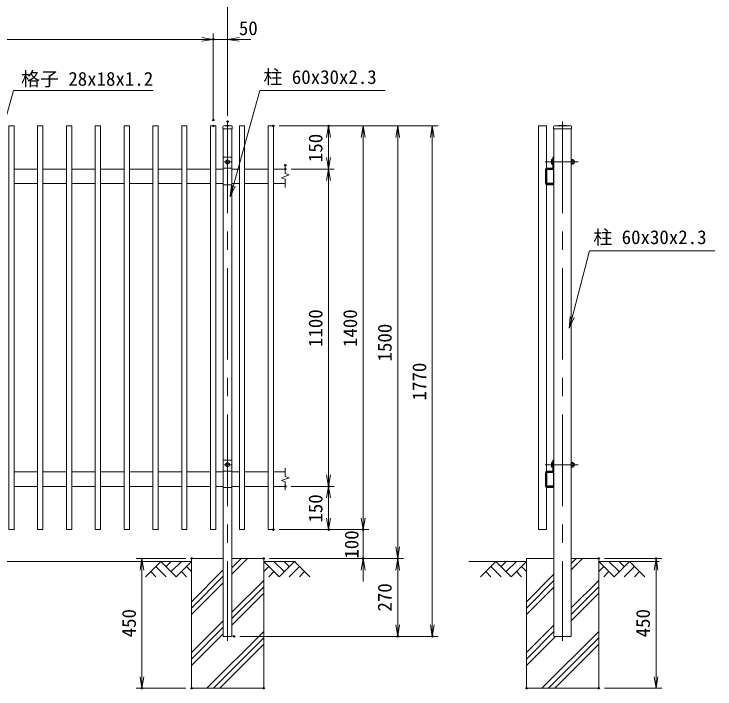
# Model space of a CAD drawing. Units: millimetres at full size. Extents: x -4200 to 4200, y -2970 to 2970.
# Drawn here: x -2024 to 408, y -584 to 1757 of the extents above; entities that cross this region are included whole.
import ezdxf
from ezdxf.enums import TextEntityAlignment as Align

# ---------------------------------------------------------------- set-up
doc = ezdxf.new("R2010")
doc.units = ezdxf.units.MM
doc.header["$LTSCALE"] = 10
doc.header["$PDMODE"] = 32
doc.header["$PDSIZE"] = 5
doc.linetypes.add('USER1', pattern=[50.8, 31.75, -6.35, 6.35, -6.35])
for name, color, linetype, lineweight in [('0-0_D-STR1', 1, 'Continuous', 18), ('0-1_D-BMK', 2, 'USER1', 13), ('0-2_D-BGD', 7, 'Continuous', 18), ('0-3_D-STR4', 7, 'Continuous', 18), ('0-4_D-DCR-HCH', 7, 'Continuous', 13), ('0-5_D-STR3', 3, 'Continuous', 13), ('0-6_D-STR-DIM', 7, 'Continuous', 13), ('0-7_0', 7, 'Continuous', 18), ('0-A_D-STR-TXT', 7, 'Continuous', 13)]:
    doc.layers.add(name, color=color, linetype=linetype, lineweight=lineweight)
doc.layers.add('0-8_Defpoints', color=253, linetype='Continuous')
doc.styles.add('ＭＳ ゴシック', font='')
doc.styles.get('ＭＳ ゴシック').set_extended_font_data('MS Gothic')

# ---------------------------------------------------------------- blocks, each defined once
blk = doc.blocks.new('_Open')
at = {"layer": '0-7_0'}
blk.add_line((-10, 1.667), (0, 0), dxfattribs=at)
blk.add_lwpolyline([(-10, -1.667), (0, 0), (-10, 0)], dxfattribs=at)

msp = doc.modelspace()

# ---------------------------------------------------------------- linework, layer by layer
at = {"layer": '0-0_D-STR1'}
for p, q in [((-2041.93, 1368.92), (-2023.93, 1368.92)), ((-2023.93, 1368.92), (-2023.93, -31.08)), ((-1941.93, 1368.92), (-1923.93, 1368.92)), ((-1923.93, 1368.92), (-1923.93, -31.08)), ((-1841.93, 1368.92), (-1823.93, 1368.92)), ((-1823.93, 1368.92), (-1823.93, -31.08)), ((-1741.93, 1368.92), (-1723.93, 1368.92)), ((-1723.93, 1368.92), (-1723.93, -31.08)), ((-1641.93, 1368.92), (-1623.93, 1368.92)), ((-1623.93, 1368.92), (-1623.93, -31.08)), ((-1541.93, 1368.92), (-1523.93, 1368.92)), ((-1523.93, 1368.92), (-1523.93, -31.08)), ((-1441.93, 1368.92), (-1423.93, 1368.92)), ((-1423.93, 1368.92), (-1423.93, -31.08)), ((-1341.93, 1368.92), (-1323.93, 1368.92)), ((-1323.93, 1368.92), (-1323.93, -31.08)), ((-1299.18, 1365.92), (-1299.18, 1358.92)), ((-1282.93, 1371.92), (-1296.18, 1368.92)), ((-1296.18, 1368.92), (-1269.68, 1368.92)), ((-1282.93, 1371.92), (-1269.68, 1368.92)), ((-1266.68, 1365.92), (-1266.68, 1358.92)), ((-1241.93, 1368.92), (-1223.93, 1368.92)), ((-1223.93, 1368.92), (-1223.93, -31.08)), ((-1141.93, 1368.92), (-1123.93, 1368.92)), ((-1123.93, 1368.92), (-1123.93, -31.08)), ((-204.91, 1368.92), (-204.91, -31.08)), ((-204.91, 1368.92), (-176.91, 1368.92)), ((-176.91, 1368.92), (-204.91, 1368.92)), ((-176.91, 1368.92), (-176.91, 1221.84)), ((-152.16, 1365.92), (-152.16, 1358.92)), ((-120.91, 1371.92), (-149.16, 1368.92)), ((-149.16, 1368.92), (-92.66, 1368.92)), ((-120.91, 1371.92), (-92.66, 1368.92)), ((-89.66, 1365.92), (-89.66, 1358.92)), ((-1299.18, 1358.92), (-1266.68, 1358.92)), ((-1297.93, 1358.92), (-1297.93, 1257.92)), ((-1267.93, 1257.92), (-1267.93, 1358.92)), ((-152.16, 1358.92), (-89.66, 1358.92)), ((-150.91, 1358.92), (-150.91, -401.08)), ((-90.91, -401.08), (-90.91, 1358.92)), ((-2023.93, 1218.92), (-1941.93, 1218.92)), ((-1923.93, 1218.92), (-1841.93, 1218.92)), ((-1823.93, 1218.92), (-1741.93, 1218.92)), ((-1723.93, 1218.92), (-1641.93, 1218.92)), ((-1623.93, 1218.92), (-1541.93, 1218.92)), ((-1523.93, 1218.92), (-1441.93, 1218.92)), ((-1423.93, 1218.92), (-1341.93, 1218.92)), ((-1323.93, 1218.92), (-1297.93, 1218.92)), ((-1267.93, 1218.92), (-1241.93, 1218.92)), ((-1223.93, 1218.92), (-1141.93, 1218.92)), ((-1123.93, 1218.92), (-1082.93, 1218.92)), ((-176.91, 1216.82), (-176.91, 1171.01)), ((-175.31, 1216.82), (-175.31, 1171.02)), ((-153.36, 1218.92), (-174.81, 1218.92)), ((-153.36, 1217.32), (-174.81, 1217.32)), ((-152.51, 1171.02), (-152.51, 1216.47)), ((-150.91, 1171.02), (-150.91, 1216.47)), ((-2023.93, 1168.92), (-1941.93, 1168.92)), ((-1923.93, 1168.92), (-1841.93, 1168.92)), ((-1823.93, 1168.92), (-1741.93, 1168.92)), ((-1723.93, 1168.92), (-1641.93, 1168.92)), ((-1623.93, 1168.92), (-1541.93, 1168.92)), ((-1523.93, 1168.92), (-1441.93, 1168.92)), ((-1423.93, 1168.92), (-1341.93, 1168.92)), ((-1323.93, 1168.92), (-1297.93, 1168.92)), ((-1267.93, 1168.92), (-1241.93, 1168.92)), ((-1223.93, 1168.92), (-1141.93, 1168.92)), ((-1123.93, 1168.92), (-1082.93, 1168.92)), ((-174.81, 1170.52), (-153.01, 1170.52)), ((-174.81, 1168.92), (-153.01, 1168.92)), ((-1297.93, 1164.72), (-1297.93, 207.92)), ((-1267.93, 207.92), (-1267.93, 1164.72)), ((-176.91, 1164.99), (-176.91, 171.84)), ((-2023.93, 168.92), (-1941.93, 168.92)), ((-1923.93, 168.92), (-1841.93, 168.92)), ((-1823.93, 168.92), (-1741.93, 168.92)), ((-1723.93, 168.92), (-1641.93, 168.92)), ((-1623.93, 168.92), (-1541.93, 168.92)), ((-1523.93, 168.92), (-1441.93, 168.92)), ((-1423.93, 168.92), (-1341.93, 168.92)), ((-1323.93, 168.92), (-1297.93, 168.92)), ((-1267.93, 168.92), (-1241.93, 168.92)), ((-1223.93, 168.92), (-1141.93, 168.92)), ((-1123.93, 168.92), (-1082.93, 168.92)), ((-176.91, 166.82), (-176.91, 119.52)), ((-175.31, 166.82), (-175.31, 121.02)), ((-153.36, 168.92), (-174.81, 168.92)), ((-153.36, 167.32), (-174.81, 167.32)), ((-152.51, 121.02), (-152.51, 166.47)), ((-150.91, 121.02), (-150.91, 166.47)), ((-2023.93, 118.92), (-1941.93, 118.92)), ((-1923.93, 118.92), (-1841.93, 118.92)), ((-1823.93, 118.92), (-1741.93, 118.92)), ((-1723.93, 118.92), (-1641.93, 118.92)), ((-1623.93, 118.92), (-1541.93, 118.92)), ((-1523.93, 118.92), (-1441.93, 118.92)), ((-1423.93, 118.92), (-1341.93, 118.92)), ((-1323.93, 118.92), (-1297.93, 118.92)), ((-1297.93, 114.72), (-1297.93, -401.08)), ((-1267.93, 118.92), (-1241.93, 118.92)), ((-1267.93, 114.72), (-1267.93, -401.08)), ((-1223.93, 118.92), (-1141.93, 118.92)), ((-1123.93, 118.92), (-1082.93, 118.92)), ((-176.91, 114.99), (-176.91, -31.08)), ((-174.81, 120.52), (-153.01, 120.52)), ((-174.81, 118.92), (-153.01, 118.92)), ((-204.91, -31.08), (-176.91, -31.08)), ((-1297.93, -401.08), (-1267.93, -401.08)), ((-150.91, -401.08), (-90.91, -401.08))]:
    msp.add_line(p, q, dxfattribs=at)
for points in [[(-2041.93, 1368.92), (-2041.93, -31.08), (-2023.93, -31.08)], [(-1941.93, 1368.92), (-1941.93, -31.08), (-1923.93, -31.08)], [(-1841.93, 1368.92), (-1841.93, -31.08), (-1823.93, -31.08)], [(-1741.93, 1368.92), (-1741.93, -31.08), (-1723.93, -31.08)], [(-1641.93, 1368.92), (-1641.93, -31.08), (-1623.93, -31.08)], [(-1541.93, 1368.92), (-1541.93, -31.08), (-1523.93, -31.08)], [(-1441.93, 1368.92), (-1441.93, -31.08), (-1423.93, -31.08)], [(-1341.93, 1368.92), (-1341.93, -31.08), (-1323.93, -31.08)], [(-1241.93, 1368.92), (-1241.93, -31.08), (-1223.93, -31.08)], [(-1141.93, 1368.92), (-1141.93, -31.08), (-1123.93, -31.08)]]:
    msp.add_lwpolyline(points, dxfattribs=at)
for centre, radius, start, end in [((-1296.18, 1365.92), 3, 90, 180), ((-1269.68, 1365.92), 3, 0, 90), ((-149.16, 1365.92), 3, 90, 180), ((-92.66, 1365.92), 3, 0, 90), ((-174.81, 1216.82), 2.1, 90, 180.00049), ((-174.81, 1216.82), 0.5, 90, 179.99992), ((-153.36, 1216.47), 2.45, 0, 90.00001), ((-153.36, 1216.47), 0.85, 0, 90.00002), ((-174.81, 1171.02), 2.1, 180.00029, 270), ((-174.81, 1171.02), 0.5, 179.99992, 270), ((-153.01, 1171.02), 0.5, 270, 0.00043), ((-153.01, 1171.02), 2.1, 270, 0.0003), ((-174.81, 166.82), 2.1, 90, 180.00049), ((-174.81, 166.82), 0.5, 90, 179.99992), ((-153.36, 166.47), 2.45, 0, 90.00001), ((-153.36, 166.47), 0.85, 0, 90.00002), ((-174.81, 121.02), 2.1, 180.00029, 270), ((-174.81, 121.02), 0.5, 179.99992, 270), ((-153.01, 121.02), 0.5, 270, 0.00043), ((-153.01, 121.02), 2.1, 270, 0.0003)]:
    msp.add_arc(centre, radius, start, end, dxfattribs=at)
at = {"layer": '0-1_D-BMK'}
for p, q in [((-1282.93, 1383.92), (-1282.93, -416.08)), ((-120.91, 1383.92), (-120.91, -416.08)), ((-1270.43, 1243.92), (-1295.43, 1243.92)), ((-1282.93, 1253.92), (-1282.93, 1233.92)), ((-181.5, 1243.92), (-67.46, 1243.92)), ((-1282.93, 203.92), (-1282.93, 183.92)), ((-1270.43, 193.92), (-1295.43, 193.92)), ((-181.5, 193.92), (-67.46, 193.92))]:
    msp.add_line(p, q, dxfattribs=at)
at = {"layer": '0-2_D-BGD'}
for p, q in [((-1407.93, -141.08), (-3157.93, -141.08)), ((-1157.93, -141.08), (-1047.93, -141.08)), ((-245.91, -141.08), (-445.91, -141.08)), ((4.09, -141.08), (214.09, -141.08))]:
    msp.add_line(p, q, dxfattribs=at)
at = {"layer": '0-3_D-STR4'}
for p, q in [((-1407.93, -131.08), (-1407.93, -581.08)), ((-1297.93, -131.08), (-1407.93, -131.08)), ((-1157.93, -131.08), (-1267.93, -131.08)), ((-1157.93, -131.08), (-1157.93, -581.08)), ((-245.91, -131.08), (-245.91, -581.08)), ((-150.91, -131.08), (-245.91, -131.08)), ((4.09, -131.08), (-90.91, -131.08)), ((4.09, -131.08), (4.09, -581.08)), ((-1157.93, -581.08), (-1407.93, -581.08)), ((4.09, -581.08), (-245.91, -581.08))]:
    msp.add_line(p, q, dxfattribs=at)
at = {"layer": '0-4_D-DCR-HCH'}
for p, q in [((-1514.35, -141.08), (-1567.56, -194.29)), ((-1514.35, -141.08), (-1461.14, -194.29)), ((-1496.61, -158.82), (-1478.88, -141.08)), ((-1478.88, -176.56), (-1443.4, -141.08)), ((-1461.14, -194.29), (-1407.93, -141.08)), ((-1267.93, -185.1), (-1213.91, -131.08)), ((-1267.93, -163), (-1236.01, -131.08)), ((-1104.71, -194.29), (-1157.93, -141.08)), ((-1086.98, -176.56), (-1122.45, -141.08)), ((-1051.5, -141.08), (-1104.71, -194.29)), ((-1069.15, -158.91), (-1086.98, -141.08)), ((-1051.5, -141.08), (-998.29, -194.29)), ((-352.33, -141.08), (-405.54, -194.29)), ((-352.33, -141.08), (-299.12, -194.29)), ((-334.59, -158.82), (-316.86, -141.08)), ((-316.86, -176.56), (-281.38, -141.08)), ((-299.12, -194.29), (-245.91, -141.08)), ((-90.91, -170.1), (-51.89, -131.08)), ((-90.91, -148), (-73.99, -131.08)), ((57.31, -194.29), (4.09, -141.08)), ((75.04, -176.56), (39.57, -141.08)), ((110.52, -141.08), (57.31, -194.29)), ((92.87, -158.91), (75.04, -141.08)), ((110.52, -141.08), (163.73, -194.29)), ((-1532.09, -158.82), (-1496.45, -194.29)), ((-1425.66, -158.82), (-1407.93, -176.48)), ((-1140.19, -158.82), (-1157.93, -176.48)), ((-1033.76, -158.82), (-1069.4, -194.29)), ((-370.07, -158.82), (-334.43, -194.29)), ((-263.64, -158.82), (-245.91, -176.48)), ((21.83, -158.82), (4.09, -176.48)), ((128.25, -158.82), (92.62, -194.29)), ((-1549.82, -176.56), (-1532.01, -194.29)), ((-1443.4, -176.56), (-1425.58, -194.29)), ((-1407.93, -280.91), (-1297.93, -170.91)), ((-1407.93, -303), (-1297.93, -193)), ((-1122.45, -176.56), (-1140.27, -194.29)), ((-1016.03, -176.56), (-1033.85, -194.29)), ((-387.81, -176.56), (-369.99, -194.29)), ((-281.38, -176.56), (-263.56, -194.29)), ((-245.91, -280.91), (-150.91, -185.91)), ((39.57, -176.56), (21.75, -194.29)), ((145.99, -176.56), (128.17, -194.29)), ((-1407.93, -325.1), (-1297.93, -215.1)), ((-1267.93, -317.68), (-1157.93, -207.68)), ((-245.91, -303), (-150.91, -208)), ((-90.91, -302.68), (4.09, -207.68)), ((-1267.93, -339.78), (-1157.93, -229.78)), ((-245.91, -325.1), (-150.91, -230.1)), ((-90.91, -324.78), (4.09, -229.78)), ((-1267.93, -361.88), (-1157.93, -251.88)), ((-90.91, -346.88), (4.09, -251.88)), ((-1407.93, -457.68), (-1297.93, -347.68)), ((-245.91, -457.68), (-150.91, -362.68)), ((-1407.93, -479.78), (-1297.93, -369.78)), ((-1354.55, -581.08), (-1157.93, -384.46)), ((-245.91, -479.78), (-150.91, -384.78)), ((-192.53, -581.08), (4.09, -384.46)), ((-1407.93, -501.88), (-1297.93, -391.88)), ((-1332.45, -581.08), (-1157.93, -406.56)), ((-245.91, -501.88), (-145.11, -401.08)), ((-170.43, -581.08), (4.09, -406.56)), ((-1310.35, -581.08), (-1157.93, -428.65)), ((-148.34, -581.08), (4.09, -428.65))]:
    msp.add_line(p, q, dxfattribs=at)
at = {"layer": '0-5_D-STR3'}
for p, q in [((-1297.93, 1257.92), (-1297.93, 1164.72)), ((-1295.93, 1259.92), (-1269.93, 1259.92)), ((-1267.93, 1257.92), (-1267.93, 1164.72)), ((-160.11, 1250.15), (-160.11, 1237.81)), ((-159.11, 1252.02), (-154.61, 1252.02)), ((-159.11, 1247.97), (-154.61, 1247.97)), ((-154.61, 1259.92), (-154.61, 1223.72)), ((-151.41, 1259.92), (-154.61, 1259.92)), ((-154.61, 1252.02), (-154.61, 1235.82)), ((-151.41, 1259.92), (-151.41, 1223.72)), ((-150.91, 1247.92), (-151.41, 1247.92)), ((-90.91, 1250.09), (-90.91, 1237.74)), ((-90.91, 1250.09), (-90.91, 1237.74)), ((-89.91, 1251.96), (-85.41, 1251.96)), ((-85.41, 1247.91), (-89.91, 1247.91)), ((-84.41, 1250.09), (-84.41, 1237.74)), ((-84.41, 1250.09), (-84.41, 1237.74)), ((-1297.93, 1222.12), (-1267.93, 1222.12)), ((-180.11, 1217.32), (-180.11, 1169.52)), ((-176.91, 1217.32), (-176.91, 1169.52)), ((-156.21, 1222.12), (-175.31, 1222.12)), ((-155.71, 1218.92), (-174.81, 1218.92)), ((-159.11, 1239.87), (-154.61, 1239.87)), ((-159.11, 1235.82), (-154.61, 1235.82)), ((-150.91, 1239.92), (-151.41, 1239.92)), ((-85.41, 1239.81), (-89.91, 1239.81)), ((-89.91, 1235.76), (-85.41, 1235.76)), ((-151.91, 1167.92), (-175.31, 1167.92)), ((-151.91, 1167.92), (-151.91, 1164.72)), ((-1297.93, 1164.72), (-1267.93, 1164.72)), ((-151.91, 1164.72), (-175.31, 1164.72)), ((-1297.93, 207.92), (-1297.93, 114.72)), ((-1295.93, 209.92), (-1269.93, 209.92)), ((-1267.93, 207.92), (-1267.93, 114.72)), ((-160.11, 200.15), (-160.11, 187.81)), ((-159.11, 202.02), (-154.61, 202.02)), ((-159.11, 197.97), (-154.61, 197.97)), ((-154.61, 209.92), (-154.61, 173.72)), ((-151.41, 209.92), (-154.61, 209.92)), ((-154.61, 202.02), (-154.61, 185.82)), ((-151.41, 209.92), (-151.41, 173.72)), ((-150.91, 197.92), (-151.41, 197.92)), ((-90.91, 200.09), (-90.91, 187.74)), ((-90.91, 200.09), (-90.91, 187.74)), ((-89.91, 201.96), (-85.41, 201.96)), ((-85.41, 197.91), (-89.91, 197.91)), ((-84.41, 200.09), (-84.41, 187.74)), ((-84.41, 200.09), (-84.41, 187.74)), ((-1297.93, 172.12), (-1267.93, 172.12)), ((-156.21, 172.12), (-175.31, 172.12)), ((-159.11, 189.87), (-154.61, 189.87)), ((-159.11, 185.82), (-154.61, 185.82)), ((-150.91, 189.92), (-151.41, 189.92)), ((-85.41, 189.81), (-89.91, 189.81)), ((-89.91, 185.76), (-85.41, 185.76)), ((-180.11, 167.32), (-180.11, 119.52)), ((-176.91, 167.32), (-176.91, 119.52)), ((-155.71, 168.92), (-174.81, 168.92)), ((-1297.93, 114.72), (-1267.93, 114.72)), ((-151.91, 117.92), (-175.31, 117.92)), ((-151.91, 114.72), (-175.31, 114.72)), ((-151.91, 117.92), (-151.91, 114.72))]:
    msp.add_line(p, q, dxfattribs=at)
for points in [[(-1276.43, 1247.67), (-1282.93, 1251.42), (-1289.43, 1247.67), (-1289.43, 1240.16), (-1282.93, 1236.41), (-1276.43, 1240.16)], [(-1276.43, 197.67), (-1282.93, 201.42), (-1289.43, 197.67), (-1289.43, 190.16), (-1282.93, 186.41), (-1276.43, 190.16)]]:
    msp.add_lwpolyline(points, close=True, dxfattribs=at)
for centre in [(-1282.93, 1243.92), (-1282.93, 193.92)]:
    msp.add_circle(centre, 6.25, dxfattribs=at)
for centre, radius, start, end in [((-1295.93, 1257.92), 2, 90, 180), ((-1269.93, 1257.92), 2, 0, 90), ((-157.57, 1249.99), 2.54, 127.21089, 232.78911), ((-151.41, 1243.92), 8.7, 152.26063, 207.73937), ((-88.37, 1249.93), 2.54, 127.21089, 232.78911), ((-82.21, 1243.86), 8.7, 152.26063, 207.73937), ((-93.11, 1243.86), 8.7, 332.26063, 27.73937), ((-86.94, 1249.93), 2.54, 307.21089, 52.78911), ((-84.03, 1250.8), 0.5, 189.83916, 262.83194), ((-84.91, 1243.86), 6.5, 277.16806, 82.83194), ((-175.31, 1217.32), 4.8, 90, 180), ((-175.31, 1217.32), 1.6, 90, 180), ((-157.56, 1237.84), 2.55, 127.42505, 232.57495), ((-156.21, 1223.72), 1.6, 270, 0), ((-156.21, 1223.72), 4.8, 270, 0), ((-88.36, 1237.78), 2.55, 127.42505, 232.57495), ((-86.96, 1237.78), 2.55, 307.42505, 52.57495), ((-84.03, 1236.91), 0.5, 97.16806, 163.42019), ((-175.31, 1169.52), 4.8, 180, 270), ((-175.31, 1169.52), 1.6, 180, 270), ((-1295.93, 207.92), 2, 90, 180), ((-1269.93, 207.92), 2, 0, 90), ((-157.57, 199.99), 2.54, 127.21089, 232.78911), ((-151.41, 193.92), 8.7, 152.26063, 207.73937), ((-88.37, 199.93), 2.54, 127.21089, 232.78911), ((-82.21, 193.86), 8.7, 152.26063, 207.73937), ((-93.11, 193.86), 8.7, 332.26063, 27.73937), ((-86.94, 199.93), 2.54, 307.21089, 52.78911), ((-84.03, 200.8), 0.5, 189.83916, 262.83194), ((-84.91, 193.86), 6.5, 277.16806, 82.83194), ((-175.31, 167.32), 4.8, 90, 180), ((-157.56, 187.84), 2.55, 127.42505, 232.57495), ((-156.21, 173.72), 1.6, 270, 0), ((-156.21, 173.72), 4.8, 270, 0), ((-88.36, 187.78), 2.55, 127.42505, 232.57495), ((-86.96, 187.78), 2.55, 307.42505, 52.57495), ((-84.03, 186.91), 0.5, 97.16806, 163.42019), ((-175.31, 167.32), 1.6, 90, 180), ((-175.31, 119.52), 4.8, 180, 270), ((-175.31, 119.52), 1.6, 180, 270)]:
    msp.add_arc(centre, radius, start, end, dxfattribs=at)
at = {"layer": '0-6_D-STR-DIM'}
for p, q in [((-1282.93, 1403.92), (-1282.93, 1808.92)), ((-1282.93, 1403.92), (-1282.93, 1808.92)), ((-1332.93, 1388.92), (-1332.93, 1688.92)), ((-1332.93, 1408.92), (-1332.93, 1688.92)), ((-1282.93, 1403.92), (-1282.93, 1688.92)), ((-3232.93, 1668.92), (-1332.93, 1668.92)), ((-1372.93, 1668.92), (-1412.93, 1668.92)), ((-1282.93, 1668.92), (-1332.93, 1668.92)), ((-1242.93, 1668.92), (-1202.93, 1668.92)), ((-1103.93, 1368.92), (-912.93, 1368.92)), ((-1103.93, 1368.92), (-792.93, 1368.92)), ((-1103.93, 1368.92), (-672.93, 1368.92)), ((-1103.93, 1368.92), (-552.93, 1368.92)), ((-932.93, 1218.92), (-932.93, 1368.92)), ((-812.93, 1368.92), (-812.93, -31.08)), ((-692.93, 1368.92), (-692.93, -131.08)), ((-572.93, 1368.92), (-572.93, -401.08)), ((-1082.93, 1232.35), (-1082.93, 1203.54)), ((-1062.93, 1218.92), (-912.93, 1218.92)), ((-1062.93, 1218.92), (-912.93, 1218.92)), ((-932.93, 1218.92), (-932.93, 118.92)), ((-1096.14, 1189.11), (-1069.71, 1198.73)), ((-1069.71, 1198.73), (-1082.93, 1203.54)), ((-1082.93, 1184.3), (-1096.14, 1189.11)), ((-1082.93, 1184.3), (-1082.93, 1155.49)), ((-1082.93, 182.35), (-1082.93, 153.54)), ((-1096.14, 139.11), (-1069.71, 148.73)), ((-1069.71, 148.73), (-1082.93, 153.54)), ((-1082.93, 134.3), (-1096.14, 139.11)), ((-1082.93, 134.3), (-1082.93, 105.49)), ((-1062.93, 118.92), (-912.93, 118.92)), ((-1062.93, 118.92), (-912.93, 118.92)), ((-932.93, 118.92), (-932.93, -31.08)), ((-812.93, 8.92), (-812.93, 48.92)), ((-1103.93, -31.08), (-912.93, -31.08)), ((-1103.93, -31.08), (-792.93, -31.08)), ((-1103.93, -31.08), (-792.93, -31.08)), ((-812.93, -31.08), (-812.93, -131.08)), ((-1427.93, -131.08), (-1600.05, -131.08)), ((-1580.05, -131.08), (-1580.05, -581.08)), ((-1137.93, -131.08), (-792.93, -131.08)), ((-1137.93, -131.08), (-672.93, -131.08)), ((-1137.93, -131.08), (-672.93, -131.08)), ((-692.93, -131.08), (-692.93, -401.08)), ((24.09, -131.08), (223.11, -131.08)), ((203.11, -581.08), (203.11, -131.08)), ((-812.93, -171.08), (-812.93, -211.08)), ((-1240.43, -401.08), (-672.93, -401.08)), ((-1240.43, -401.08), (-552.93, -401.08)), ((-1427.93, -581.08), (-1600.05, -581.08)), ((24.09, -581.08), (223.11, -581.08))]:
    msp.add_line(p, q, dxfattribs=at)
at = {"layer": '0-8_Defpoints'}
for p in [(-1332.93, 1668.92), (-1332.93, 1388.92), (-1282.93, 1383.92), (-1332.93, 1368.92), (-1123.93, 1368.92), (-932.93, 1368.92), (-1082.93, 1232.35), (-1082.93, 1218.92), (-1082.93, 118.92), (-932.93, 118.92), (-1123.93, -31.08), (-932.93, -31.08), (-812.93, -31.08), (-1407.93, -131.08), (-1157.93, -131.08), (-812.93, -131.08), (-692.93, -131.08), (4.09, -131.08), (203.11, -131.08), (-1260.43, -401.08), (-692.93, -401.08), (-572.93, -401.08), (-1580.05, -581.08), (-1407.93, -581.08), (-1407.93, -581.08), (-1157.93, -581.08), (-245.91, -581.08), (4.09, -581.08), (4.09, -581.08)]:
    msp.add_point(p, dxfattribs=at)
at = {"layer": '0-A_D-STR-TXT'}
for points in [[(-1541.51, 1491.04), (-2026.19, 1491.04), (-2128.4, 1125.03)], [(-736.6, 1491.04), (-1171.29, 1491.04), (-1273.5, 1125.03)], [(407.53, 935.77), (-27.16, 935.77), (-97.51, 668.86)]]:
    msp.add_lwpolyline(points, dxfattribs=at)

# ---------------------------------------------------------------- block references
at = {"layer": '0-6_D-STR-DIM', "xscale": 4, "yscale": 4}
msp.add_blockref('_Open', (-1332.93, 1668.92), dxfattribs=at)
msp.add_blockref('_Open', (-1332.93, 1668.92), dxfattribs=at)
for p, rotation in [((-1282.93, 1668.92), 180), ((-932.93, 1368.92), 90), ((-812.93, 1368.92), 90), ((-692.93, 1368.92), 90), ((-572.93, 1368.92), 90), ((-932.93, 1218.92), 270), ((-932.93, 1218.92), 90), ((-932.93, 118.92), 270), ((-932.93, 118.92), 90), ((-932.93, -31.08), 270), ((-812.93, -31.08), 270), ((-812.93, -31.08), 270), ((-692.93, -131.08), 270), ((-1580.05, -131.08), 90), ((-812.93, -131.08), 90), ((-692.93, -131.08), 90), ((203.11, -131.08), 90), ((-692.93, -401.08), 270), ((-572.93, -401.08), 270), ((-1580.05, -581.08), 270), ((203.11, -581.08), 270)]:
    msp.add_blockref('_Open', p, dxfattribs=dict(at, rotation=rotation))
at = {"layer": '0-A_D-STR-TXT', "xscale": 4, "yscale": 4}
for p, rotation in [((-1274.03, 1123.11), 254.39815), ((-98.02, 666.92), 255.23423)]:
    msp.add_blockref('_Open', p, dxfattribs=dict(at, rotation=rotation))

# ---------------------------------------------------------------- texts
at = {"layer": '0-6_D-STR-DIM', "style": 'ＭＳ ゴシック'}
msp.add_text('50', height=48.09, dxfattribs=at).set_placement((-1243.95, 1669.24), align=Align.BOTTOM_LEFT)
for s, p in [('150', (-939.67, 1243.25)), ('1100', (-939.67, 602)), ('1400', (-819.67, 602)), ('1500', (-699.67, 552)), ('1770', (-579.67, 417)), ('150', (-939.67, -6.75)), ('100', (-814.45, -131.75)), ('270', (-699.67, -315.1)), ('450', (-1586.8, -404.59)), ('450', (196.36, -404.59))]:
    msp.add_text(s, height=48.09, rotation=90, dxfattribs=at).set_placement(p, align=Align.BOTTOM_LEFT)
at = {"layer": '0-A_D-STR-TXT', "style": 'ＭＳ ゴシック'}
for s, p in [('格子 28x18x1.2', (-1999.47, 1493.42)), ('柱 60x30x2.3', (-1158.58, 1499.75)), ('柱 60x30x2.3', (-14.44, 944.47))]:
    msp.add_text(s, height=48.09, dxfattribs=at).set_placement(p, align=Align.BOTTOM_LEFT)

doc.saveas('drawing.dxf')
